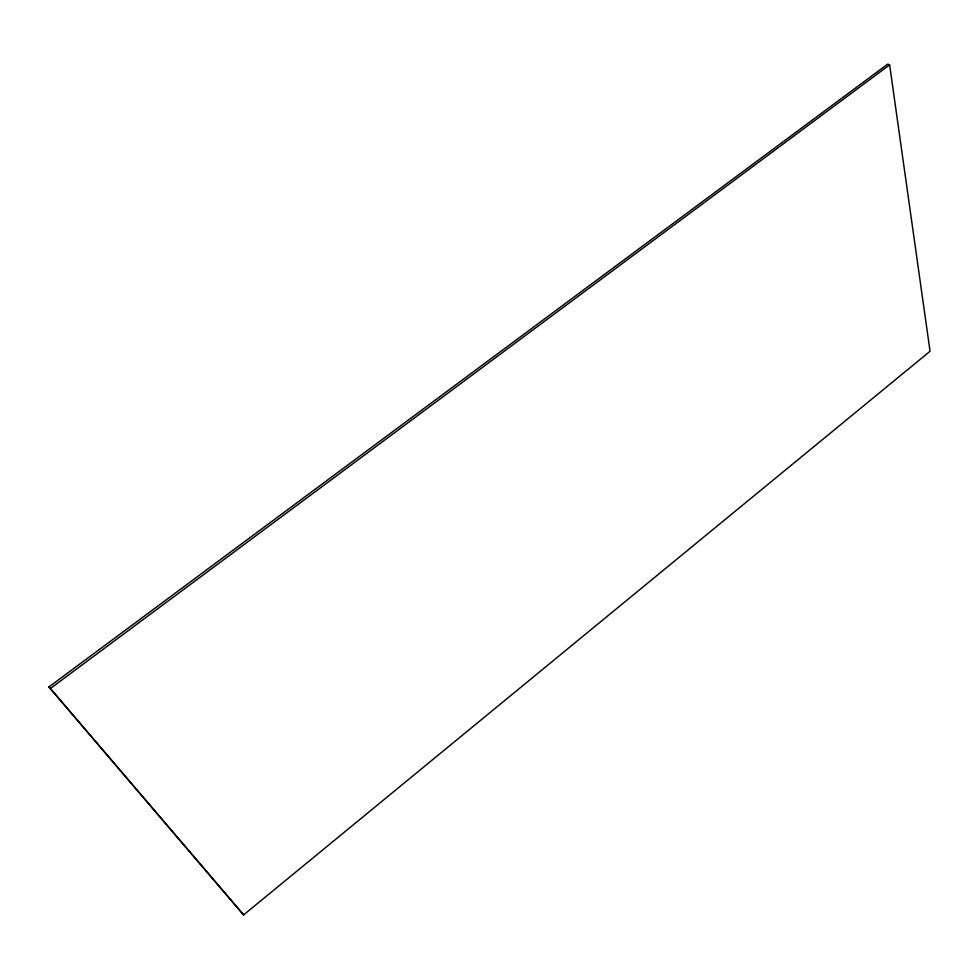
<?xml version="1.0" encoding="UTF-8"?>
<svg xmlns="http://www.w3.org/2000/svg" width="979" height="979" viewBox="0 0 979 979"><rect width="100%" height="100%" fill="white"/><g stroke="black" fill="none" stroke-linecap="round" stroke-linejoin="round"><path stroke-width="1.47" d="M243.612 914.9L930.05 351.277L889.63 64.871L887.696 64.1L48.95 686.928L243.612 914.9L48.95 686.928M50.186 688.653L889.63 64.871"/></g></svg>
